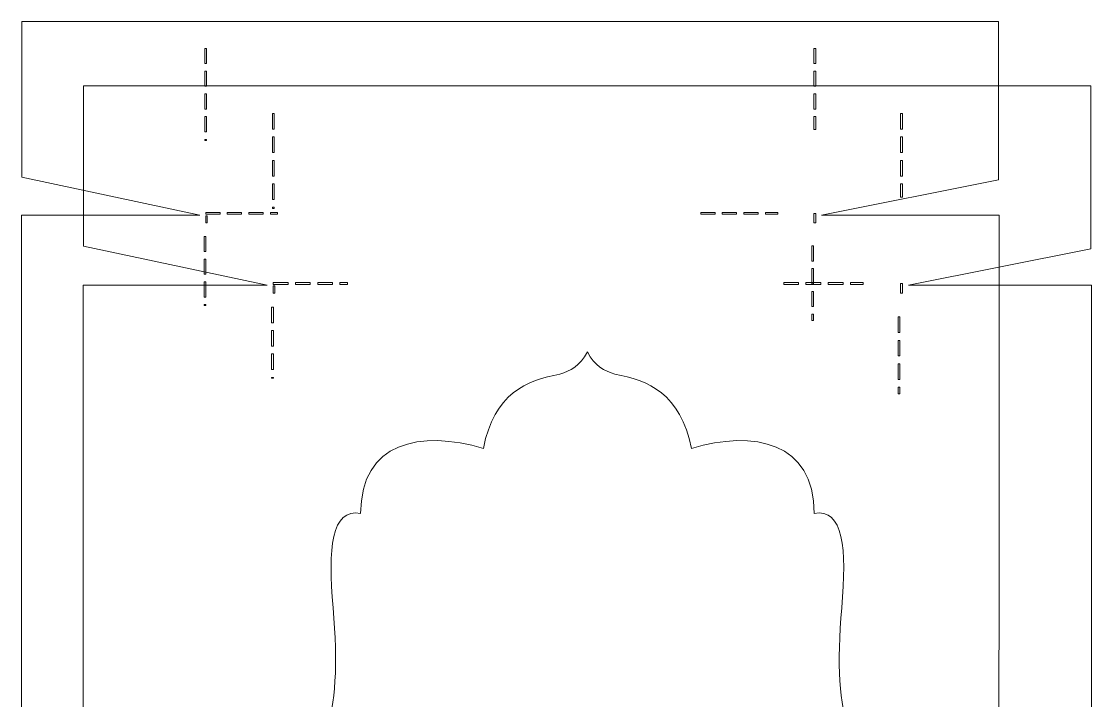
# Model space of a CAD drawing. Header units: centimetres. Extents: x -11.4 to 11.4, y -13.5 to 13.5.
# Drawn here: x 0.08 to 9.73, y -7.16 to -1.03 of the extents above; entities that cross this region are included whole.
import ezdxf

# ---------------------------------------------------------------- set-up
doc = ezdxf.new("R2010")
doc.units = ezdxf.units.CM
doc.header["$MEASUREMENT"] = 0
doc.layers.add('Layer 1', color=7, linetype='Continuous')

msp = doc.modelspace()

# ---------------------------------------------------------------- linework, layer by layer
at = {"layer": 'Layer 1', "color": 54, "lineweight": 18}
for points, knots in [([(0.08164, -1.02599), (0.08164, -1.02599), (0.08164, -2.43111), (0.08164, -2.43111), (0.08164, -2.43111), (0.08164, -2.43111), (1.68982, -2.7741), (1.68982, -2.7741), (1.68982, -2.7741), (1.68982, -2.7741), (0.07911, -2.77517), (0.07911, -2.77517), (0.07911, -2.77517), (0.07911, -2.77517), (0.07911, -10.62426), (0.07911, -10.62426), (0.07911, -10.62426), (0.07911, -10.62426), (1.68476, -10.62426), (1.68476, -10.62426), (1.68476, -10.62426), (1.68476, -10.62426), (0.08164, -10.96618), (0.08164, -10.96618), (0.08164, -10.96618), (0.08164, -10.96618), (0.08164, -12.3713), (0.08164, -12.3713), (0.08164, -12.3713), (0.08164, -12.3713), (8.89397, -12.3713), (8.89397, -12.3713), (8.89397, -12.3713), (8.89397, -12.3713), (8.89498, -10.9421), (8.89498, -10.9421), (8.89498, -10.9421), (8.89498, -10.9421), (7.30958, -10.62426), (7.30958, -10.62426), (7.30958, -10.62426), (7.30958, -10.62426), (8.89903, -10.62426), (8.89903, -10.62426), (8.89903, -10.62426), (8.89903, -10.62426), (8.90207, -2.77409), (8.90207, -2.77409), (8.90207, -2.77409), (8.90207, -2.77409), (7.29896, -2.77516), (7.29896, -2.77516), (7.29896, -2.77516), (7.29896, -2.77516), (8.89499, -2.45572), (8.89499, -2.45572), (8.89499, -2.45572), (8.89499, -2.45572), (8.89398, -1.02598), (8.89398, -1.02598), (8.89398, -1.02598), (8.89398, -1.02598), (0.08165, -1.02598), (0.08165, -1.02598), (0.08165, -1.02598), (0.08165, -1.02598), (0.08164, -1.02599), (0.08164, -1.02599)], [0, 0, 0, 0, 0.0555556, 0.0555556, 0.0555556, 0.0555556, 0.1111111, 0.1111111, 0.1111111, 0.1111111, 0.1666667, 0.1666667, 0.1666667, 0.1666667, 0.2222222, 0.2222222, 0.2222222, 0.2222222, 0.2777778, 0.2777778, 0.2777778, 0.2777778, 0.3333333, 0.3333333, 0.3333333, 0.3333333, 0.3888889, 0.3888889, 0.3888889, 0.3888889, 0.4444444, 0.4444444, 0.4444444, 0.4444444, 0.5, 0.5, 0.5, 0.5, 0.5555556, 0.5555556, 0.5555556, 0.5555556, 0.6111111, 0.6111111, 0.6111111, 0.6111111, 0.6666667, 0.6666667, 0.6666667, 0.6666667, 0.7222222, 0.7222222, 0.7222222, 0.7222222, 0.7777778, 0.7777778, 0.7777778, 0.7777778, 0.8333333, 0.8333333, 0.8333333, 0.8333333, 0.8888889, 0.8888889, 0.8888889, 0.8888889, 1, 1, 1, 1]), ([(1.73436, -1.26945), (1.73436, -1.26945), (1.75056, -1.26945), (1.75056, -1.26945), (1.75056, -1.26945), (1.75056, -1.26945), (1.75056, -1.40643), (1.75056, -1.40643), (1.75056, -1.40643), (1.75056, -1.40643), (1.73436, -1.40643), (1.73436, -1.40643), (1.73436, -1.40643), (1.73436, -1.40643), (1.73436, -1.26945), (1.73436, -1.26945)], [0, 0, 0, 0, 0.2, 0.2, 0.2, 0.2, 0.4, 0.4, 0.4, 0.4, 0.6, 0.6, 0.6, 0.6, 1, 1, 1, 1]), ([(7.23011, -1.26945), (7.23011, -1.26945), (7.24631, -1.26945), (7.24631, -1.26945), (7.24631, -1.26945), (7.24631, -1.26945), (7.24631, -1.40643), (7.24631, -1.40643), (7.24631, -1.40643), (7.24631, -1.40643), (7.23011, -1.40643), (7.23011, -1.40643), (7.23011, -1.40643), (7.23011, -1.40643), (7.23011, -1.26945), (7.23011, -1.26945)], [0, 0, 0, 0, 0.2, 0.2, 0.2, 0.2, 0.4, 0.4, 0.4, 0.4, 0.6, 0.6, 0.6, 0.6, 1, 1, 1, 1]), ([(1.73436, -1.47492), (1.73436, -1.47492), (1.75056, -1.47492), (1.75056, -1.47492), (1.75056, -1.47492), (1.75056, -1.47492), (1.75056, -1.6119), (1.75056, -1.6119), (1.75056, -1.6119), (1.75056, -1.6119), (1.73436, -1.6119), (1.73436, -1.6119), (1.73436, -1.6119), (1.73436, -1.6119), (1.73436, -1.47492), (1.73436, -1.47492)], [0, 0, 0, 0, 0.2, 0.2, 0.2, 0.2, 0.4, 0.4, 0.4, 0.4, 0.6, 0.6, 0.6, 0.6, 1, 1, 1, 1]), ([(7.23011, -1.47492), (7.23011, -1.47492), (7.24631, -1.47492), (7.24631, -1.47492), (7.24631, -1.47492), (7.24631, -1.47492), (7.24631, -1.6119), (7.24631, -1.6119), (7.24631, -1.6119), (7.24631, -1.6119), (7.23011, -1.6119), (7.23011, -1.6119), (7.23011, -1.6119), (7.23011, -1.6119), (7.23011, -1.47492), (7.23011, -1.47492)], [0, 0, 0, 0, 0.2, 0.2, 0.2, 0.2, 0.4, 0.4, 0.4, 0.4, 0.6, 0.6, 0.6, 0.6, 1, 1, 1, 1]), ([(1.73436, -1.68039), (1.73436, -1.68039), (1.75056, -1.68039), (1.75056, -1.68039), (1.75056, -1.68039), (1.75056, -1.68039), (1.75056, -1.81737), (1.75056, -1.81737), (1.75056, -1.81737), (1.75056, -1.81737), (1.73436, -1.81737), (1.73436, -1.81737), (1.73436, -1.81737), (1.73436, -1.81737), (1.73436, -1.68039), (1.73436, -1.68039)], [0, 0, 0, 0, 0.2, 0.2, 0.2, 0.2, 0.4, 0.4, 0.4, 0.4, 0.6, 0.6, 0.6, 0.6, 1, 1, 1, 1]), ([(7.23011, -1.68039), (7.23011, -1.68039), (7.24631, -1.68039), (7.24631, -1.68039), (7.24631, -1.68039), (7.24631, -1.68039), (7.24631, -1.81737), (7.24631, -1.81737), (7.24631, -1.81737), (7.24631, -1.81737), (7.23011, -1.81737), (7.23011, -1.81737), (7.23011, -1.81737), (7.23011, -1.81737), (7.23011, -1.68039), (7.23011, -1.68039)], [0, 0, 0, 0, 0.2, 0.2, 0.2, 0.2, 0.4, 0.4, 0.4, 0.4, 0.6, 0.6, 0.6, 0.6, 1, 1, 1, 1]), ([(1.73436, -1.88586), (1.73436, -1.88586), (1.75056, -1.88586), (1.75056, -1.88586), (1.75056, -1.88586), (1.75056, -1.88586), (1.75056, -2.02284), (1.75056, -2.02284), (1.75056, -2.02284), (1.75056, -2.02284), (1.73436, -2.02284), (1.73436, -2.02284), (1.73436, -2.02284), (1.73436, -2.02284), (1.73436, -1.88586), (1.73436, -1.88586)], [0, 0, 0, 0, 0.2, 0.2, 0.2, 0.2, 0.4, 0.4, 0.4, 0.4, 0.6, 0.6, 0.6, 0.6, 1, 1, 1, 1]), ([(7.23011, -1.88586), (7.23011, -1.88586), (7.24631, -1.88586), (7.24631, -1.88586), (7.24631, -1.88586), (7.24631, -1.88586), (7.24631, -2.00304), (7.24631, -2.00304), (7.24631, -2.00304), (7.24631, -2.00304), (7.23011, -2.00304), (7.23011, -2.00304), (7.23011, -2.00304), (7.23011, -2.00304), (7.23011, -1.88586), (7.23011, -1.88586)], [0, 0, 0, 0, 0.2, 0.2, 0.2, 0.2, 0.4, 0.4, 0.4, 0.4, 0.6, 0.6, 0.6, 0.6, 1, 1, 1, 1]), ([(1.73436, -2.09134), (1.73436, -2.09134), (1.75056, -2.09134), (1.75056, -2.09134), (1.75056, -2.09134), (1.75056, -2.09134), (1.75056, -2.10097), (1.75056, -2.10097), (1.75056, -2.10097), (1.75056, -2.10097), (1.73436, -2.10097), (1.73436, -2.10097), (1.73436, -2.10097), (1.73436, -2.10097), (1.73436, -2.09134), (1.73436, -2.09134)], [0, 0, 0, 0, 0.2, 0.2, 0.2, 0.2, 0.4, 0.4, 0.4, 0.4, 0.6, 0.6, 0.6, 0.6, 1, 1, 1, 1]), ([(1.74246, -2.75002), (1.74246, -2.75002), (1.87205, -2.75002), (1.87205, -2.75002), (1.87205, -2.75002), (1.87205, -2.75002), (1.87205, -2.76713), (1.87205, -2.76713), (1.87205, -2.76713), (1.87205, -2.76713), (1.74246, -2.76713), (1.74246, -2.76713), (1.74246, -2.76713), (1.74246, -2.76713), (1.74246, -2.75002), (1.74246, -2.75002)], [0, 0, 0, 0, 0.2, 0.2, 0.2, 0.2, 0.4, 0.4, 0.4, 0.4, 0.6, 0.6, 0.6, 0.6, 1, 1, 1, 1]), ([(1.74246, -2.78052), (1.74246, -2.78052), (1.75512, -2.78052), (1.75512, -2.78052), (1.75512, -2.78052), (1.75512, -2.78052), (1.75512, -2.84526), (1.75512, -2.84526), (1.75512, -2.84526), (1.75512, -2.84526), (1.74246, -2.84526), (1.74246, -2.84526), (1.74246, -2.84526), (1.74246, -2.84526), (1.74246, -2.78052), (1.74246, -2.78052)], [0, 0, 0, 0, 0.2, 0.2, 0.2, 0.2, 0.4, 0.4, 0.4, 0.4, 0.6, 0.6, 0.6, 0.6, 1, 1, 1, 1]), ([(1.93684, -2.75002), (1.93684, -2.75002), (2.06642, -2.75002), (2.06642, -2.75002), (2.06642, -2.75002), (2.06642, -2.75002), (2.06642, -2.76713), (2.06642, -2.76713), (2.06642, -2.76713), (2.06642, -2.76713), (1.93684, -2.76713), (1.93684, -2.76713), (1.93684, -2.76713), (1.93684, -2.76713), (1.93684, -2.75002), (1.93684, -2.75002)], [0, 0, 0, 0, 0.2, 0.2, 0.2, 0.2, 0.4, 0.4, 0.4, 0.4, 0.6, 0.6, 0.6, 0.6, 1, 1, 1, 1]), ([(2.13122, -2.75002), (2.13122, -2.75002), (2.2608, -2.75002), (2.2608, -2.75002), (2.2608, -2.75002), (2.2608, -2.75002), (2.2608, -2.76713), (2.2608, -2.76713), (2.2608, -2.76713), (2.2608, -2.76713), (2.13122, -2.76713), (2.13122, -2.76713), (2.13122, -2.76713), (2.13122, -2.76713), (2.13122, -2.75002), (2.13122, -2.75002)], [0, 0, 0, 0, 0.2, 0.2, 0.2, 0.2, 0.4, 0.4, 0.4, 0.4, 0.6, 0.6, 0.6, 0.6, 1, 1, 1, 1]), ([(2.3256, -2.75002), (2.3256, -2.75002), (2.39039, -2.75002), (2.39039, -2.75002), (2.39039, -2.75002), (2.39039, -2.75002), (2.39039, -2.76713), (2.39039, -2.76713), (2.39039, -2.76713), (2.39039, -2.76713), (2.3256, -2.76713), (2.3256, -2.76713), (2.3256, -2.76713), (2.3256, -2.76713), (2.3256, -2.75002), (2.3256, -2.75002)], [0, 0, 0, 0, 0.2, 0.2, 0.2, 0.2, 0.4, 0.4, 0.4, 0.4, 0.6, 0.6, 0.6, 0.6, 1, 1, 1, 1]), ([(6.20861, -2.75002), (6.20861, -2.75002), (6.33819, -2.75002), (6.33819, -2.75002), (6.33819, -2.75002), (6.33819, -2.75002), (6.33819, -2.76713), (6.33819, -2.76713), (6.33819, -2.76713), (6.33819, -2.76713), (6.20861, -2.76713), (6.20861, -2.76713), (6.20861, -2.76713), (6.20861, -2.76713), (6.20861, -2.75002), (6.20861, -2.75002)], [0, 0, 0, 0, 0.2, 0.2, 0.2, 0.2, 0.4, 0.4, 0.4, 0.4, 0.6, 0.6, 0.6, 0.6, 1, 1, 1, 1]), ([(6.40299, -2.75002), (6.40299, -2.75002), (6.53258, -2.75002), (6.53258, -2.75002), (6.53258, -2.75002), (6.53258, -2.75002), (6.53258, -2.76713), (6.53258, -2.76713), (6.53258, -2.76713), (6.53258, -2.76713), (6.40299, -2.76713), (6.40299, -2.76713), (6.40299, -2.76713), (6.40299, -2.76713), (6.40299, -2.75002), (6.40299, -2.75002)], [0, 0, 0, 0, 0.2, 0.2, 0.2, 0.2, 0.4, 0.4, 0.4, 0.4, 0.6, 0.6, 0.6, 0.6, 1, 1, 1, 1]), ([(6.59737, -2.75002), (6.59737, -2.75002), (6.72695, -2.75002), (6.72695, -2.75002), (6.72695, -2.75002), (6.72695, -2.75002), (6.72695, -2.76713), (6.72695, -2.76713), (6.72695, -2.76713), (6.72695, -2.76713), (6.59737, -2.76713), (6.59737, -2.76713), (6.59737, -2.76713), (6.59737, -2.76713), (6.59737, -2.75002), (6.59737, -2.75002)], [0, 0, 0, 0, 0.2, 0.2, 0.2, 0.2, 0.4, 0.4, 0.4, 0.4, 0.6, 0.6, 0.6, 0.6, 1, 1, 1, 1]), ([(6.79175, -2.75002), (6.79175, -2.75002), (6.90311, -2.75002), (6.90311, -2.75002), (6.90311, -2.75002), (6.90311, -2.75002), (6.90311, -2.76713), (6.90311, -2.76713), (6.90311, -2.76713), (6.90311, -2.76713), (6.79175, -2.76713), (6.79175, -2.76713), (6.79175, -2.76713), (6.79175, -2.76713), (6.79175, -2.75002), (6.79175, -2.75002)], [0, 0, 0, 0, 0.2, 0.2, 0.2, 0.2, 0.4, 0.4, 0.4, 0.4, 0.6, 0.6, 0.6, 0.6, 1, 1, 1, 1]), ([(7.23011, -2.75858), (7.23011, -2.75858), (7.24631, -2.75858), (7.24631, -2.75858), (7.24631, -2.75858), (7.24631, -2.75858), (7.24631, -2.84526), (7.24631, -2.84526), (7.24631, -2.84526), (7.24631, -2.84526), (7.23011, -2.84526), (7.23011, -2.84526), (7.23011, -2.84526), (7.23011, -2.84526), (7.23011, -2.75858), (7.23011, -2.75858)], [0, 0, 0, 0, 0.2, 0.2, 0.2, 0.2, 0.4, 0.4, 0.4, 0.4, 0.6, 0.6, 0.6, 0.6, 1, 1, 1, 1]), ([(1.72779, -2.96619), (1.72779, -2.96619), (1.74398, -2.96619), (1.74398, -2.96619), (1.74398, -2.96619), (1.74398, -2.96619), (1.74398, -3.10317), (1.74398, -3.10317), (1.74398, -3.10317), (1.74398, -3.10317), (1.72779, -3.10317), (1.72779, -3.10317), (1.72779, -3.10317), (1.72779, -3.10317), (1.72779, -2.96619), (1.72779, -2.96619)], [0, 0, 0, 0, 0.2, 0.2, 0.2, 0.2, 0.4, 0.4, 0.4, 0.4, 0.6, 0.6, 0.6, 0.6, 1, 1, 1, 1]), ([(7.20936, -3.05234), (7.20936, -3.05234), (7.22556, -3.05234), (7.22556, -3.05234), (7.22556, -3.05234), (7.22556, -3.05234), (7.22556, -3.18932), (7.22556, -3.18932), (7.22556, -3.18932), (7.22556, -3.18932), (7.20936, -3.18932), (7.20936, -3.18932), (7.20936, -3.18932), (7.20936, -3.18932), (7.20936, -3.05234), (7.20936, -3.05234)], [0, 0, 0, 0, 0.2, 0.2, 0.2, 0.2, 0.4, 0.4, 0.4, 0.4, 0.6, 0.6, 0.6, 0.6, 1, 1, 1, 1]), ([(1.72779, -3.17166), (1.72779, -3.17166), (1.74398, -3.17166), (1.74398, -3.17166), (1.74398, -3.17166), (1.74398, -3.17166), (1.74398, -3.30864), (1.74398, -3.30864), (1.74398, -3.30864), (1.74398, -3.30864), (1.72779, -3.30864), (1.72779, -3.30864), (1.72779, -3.30864), (1.72779, -3.30864), (1.72779, -3.17166), (1.72779, -3.17166)], [0, 0, 0, 0, 0.2, 0.2, 0.2, 0.2, 0.4, 0.4, 0.4, 0.4, 0.6, 0.6, 0.6, 0.6, 1, 1, 1, 1]), ([(7.20936, -3.25781), (7.20936, -3.25781), (7.22556, -3.25781), (7.22556, -3.25781), (7.22556, -3.25781), (7.22556, -3.25781), (7.22556, -3.39479), (7.22556, -3.39479), (7.22556, -3.39479), (7.22556, -3.39479), (7.20936, -3.39479), (7.20936, -3.39479), (7.20936, -3.39479), (7.20936, -3.39479), (7.20936, -3.25781), (7.20936, -3.25781)], [0, 0, 0, 0, 0.2, 0.2, 0.2, 0.2, 0.4, 0.4, 0.4, 0.4, 0.6, 0.6, 0.6, 0.6, 1, 1, 1, 1]), ([(1.72779, -3.37713), (1.72779, -3.37713), (1.74398, -3.37713), (1.74398, -3.37713), (1.74398, -3.37713), (1.74398, -3.37713), (1.74398, -3.51411), (1.74398, -3.51411), (1.74398, -3.51411), (1.74398, -3.51411), (1.72779, -3.51411), (1.72779, -3.51411), (1.72779, -3.51411), (1.72779, -3.51411), (1.72779, -3.37713), (1.72779, -3.37713)], [0, 0, 0, 0, 0.2, 0.2, 0.2, 0.2, 0.4, 0.4, 0.4, 0.4, 0.6, 0.6, 0.6, 0.6, 1, 1, 1, 1]), ([(7.20936, -3.46328), (7.20936, -3.46328), (7.22556, -3.46328), (7.22556, -3.46328), (7.22556, -3.46328), (7.22556, -3.46328), (7.22556, -3.60026), (7.22556, -3.60026), (7.22556, -3.60026), (7.22556, -3.60026), (7.20936, -3.60026), (7.20936, -3.60026), (7.20936, -3.60026), (7.20936, -3.60026), (7.20936, -3.46328), (7.20936, -3.46328)], [0, 0, 0, 0, 0.2, 0.2, 0.2, 0.2, 0.4, 0.4, 0.4, 0.4, 0.6, 0.6, 0.6, 0.6, 1, 1, 1, 1]), ([(1.72779, -3.5826), (1.72779, -3.5826), (1.74398, -3.5826), (1.74398, -3.5826), (1.74398, -3.5826), (1.74398, -3.5826), (1.74398, -3.58902), (1.74398, -3.58902), (1.74398, -3.58902), (1.74398, -3.58902), (1.72779, -3.58902), (1.72779, -3.58902), (1.72779, -3.58902), (1.72779, -3.58902), (1.72779, -3.5826), (1.72779, -3.5826)], [0, 0, 0, 0, 0.2, 0.2, 0.2, 0.2, 0.4, 0.4, 0.4, 0.4, 0.6, 0.6, 0.6, 0.6, 1, 1, 1, 1]), ([(7.20936, -3.66875), (7.20936, -3.66875), (7.22556, -3.66875), (7.22556, -3.66875), (7.22556, -3.66875), (7.22556, -3.66875), (7.22556, -3.72708), (7.22556, -3.72708), (7.22556, -3.72708), (7.22556, -3.72708), (7.20936, -3.72708), (7.20936, -3.72708), (7.20936, -3.72708), (7.20936, -3.72708), (7.20936, -3.66875), (7.20936, -3.66875)], [0, 0, 0, 0, 0.2, 0.2, 0.2, 0.2, 0.4, 0.4, 0.4, 0.4, 0.6, 0.6, 0.6, 0.6, 1, 1, 1, 1])]:
    msp.add_open_spline(points, degree=3, knots=knots, dxfattribs=at)
at = {"layer": 'Layer 1', "color": 42, "lineweight": 15}
for points, knots in [([(0.63854, -1.60677), (0.63854, -1.60677), (0.63854, -3.05349), (0.63854, -3.05349), (0.63854, -3.05349), (0.63854, -3.05349), (2.29747, -3.40675), (2.29747, -3.40675), (2.29747, -3.40675), (2.29747, -3.40675), (0.636, -3.40802), (0.636, -3.40802), (0.636, -3.40802), (0.636, -3.40802), (0.636, -11.48853), (0.636, -11.48853), (0.636, -11.48853), (0.636, -11.48853), (2.29238, -11.48853), (2.29238, -11.48853), (2.29238, -11.48853), (2.29238, -11.48853), (0.63854, -11.84052), (0.63854, -11.84052), (0.63854, -11.84052), (0.63854, -11.84052), (0.63854, -13.28724), (0.63854, -13.28724), (0.63854, -13.28724), (0.63854, -13.28724), (9.72673, -13.28724), (9.72673, -13.28724), (9.72673, -13.28724), (9.72673, -13.28724), (9.728, -11.81574), (9.728, -11.81574), (9.728, -11.81574), (9.728, -11.81574), (8.09258, -11.48853), (8.09258, -11.48853), (8.09258, -11.48853), (8.09258, -11.48853), (9.73181, -11.48853), (9.73181, -11.48853), (9.73181, -11.48853), (9.73181, -11.48853), (9.73499, -3.40675), (9.73499, -3.40675), (9.73499, -3.40675), (9.73499, -3.40675), (8.08178, -3.40802), (8.08178, -3.40802), (8.08178, -3.40802), (8.08178, -3.40802), (9.728, -3.0789), (9.728, -3.0789), (9.728, -3.0789), (9.728, -3.0789), (9.72673, -1.60677), (9.72673, -1.60677), (9.72673, -1.60677), (9.72673, -1.60677), (0.63854, -1.60677), (0.63854, -1.60677)], [0, 0, 0, 0, 0.0588235, 0.0588235, 0.0588235, 0.0588235, 0.1176471, 0.1176471, 0.1176471, 0.1176471, 0.1764706, 0.1764706, 0.1764706, 0.1764706, 0.2352941, 0.2352941, 0.2352941, 0.2352941, 0.2941176, 0.2941176, 0.2941176, 0.2941176, 0.3529412, 0.3529412, 0.3529412, 0.3529412, 0.4117647, 0.4117647, 0.4117647, 0.4117647, 0.4705882, 0.4705882, 0.4705882, 0.4705882, 0.5294118, 0.5294118, 0.5294118, 0.5294118, 0.5882353, 0.5882353, 0.5882353, 0.5882353, 0.6470588, 0.6470588, 0.6470588, 0.6470588, 0.7058824, 0.7058824, 0.7058824, 0.7058824, 0.7647059, 0.7647059, 0.7647059, 0.7647059, 0.8235294, 0.8235294, 0.8235294, 0.8235294, 0.8823529, 0.8823529, 0.8823529, 0.8823529, 1, 1, 1, 1]), ([(2.34321, -1.85774), (2.34321, -1.85774), (2.35973, -1.85774), (2.35973, -1.85774), (2.35973, -1.85774), (2.35973, -1.85774), (2.35973, -1.99879), (2.35973, -1.99879), (2.35973, -1.99879), (2.35973, -1.99879), (2.34321, -1.99879), (2.34321, -1.99879), (2.34321, -1.99879), (2.34321, -1.99879), (2.34321, -1.85774), (2.34321, -1.85774)], [0, 0, 0, 0, 0.2, 0.2, 0.2, 0.2, 0.4, 0.4, 0.4, 0.4, 0.6, 0.6, 0.6, 0.6, 1, 1, 1, 1]), ([(8.01062, -1.85774), (8.01062, -1.85774), (8.02778, -1.85774), (8.02778, -1.85774), (8.02778, -1.85774), (8.02778, -1.85774), (8.02778, -1.99879), (8.02778, -1.99879), (8.02778, -1.99879), (8.02778, -1.99879), (8.01062, -1.99879), (8.01062, -1.99879), (8.01062, -1.99879), (8.01062, -1.99879), (8.01062, -1.85774), (8.01062, -1.85774)], [0, 0, 0, 0, 0.2, 0.2, 0.2, 0.2, 0.4, 0.4, 0.4, 0.4, 0.6, 0.6, 0.6, 0.6, 1, 1, 1, 1]), ([(2.34321, -2.06931), (2.34321, -2.06931), (2.35973, -2.06931), (2.35973, -2.06931), (2.35973, -2.06931), (2.35973, -2.06931), (2.35973, -2.21036), (2.35973, -2.21036), (2.35973, -2.21036), (2.35973, -2.21036), (2.34321, -2.21036), (2.34321, -2.21036), (2.34321, -2.21036), (2.34321, -2.21036), (2.34321, -2.06931), (2.34321, -2.06931)], [0, 0, 0, 0, 0.2, 0.2, 0.2, 0.2, 0.4, 0.4, 0.4, 0.4, 0.6, 0.6, 0.6, 0.6, 1, 1, 1, 1]), ([(8.01062, -2.06931), (8.01062, -2.06931), (8.02778, -2.06931), (8.02778, -2.06931), (8.02778, -2.06931), (8.02778, -2.06931), (8.02778, -2.21036), (8.02778, -2.21036), (8.02778, -2.21036), (8.02778, -2.21036), (8.01062, -2.21036), (8.01062, -2.21036), (8.01062, -2.21036), (8.01062, -2.21036), (8.01062, -2.06931), (8.01062, -2.06931)], [0, 0, 0, 0, 0.2, 0.2, 0.2, 0.2, 0.4, 0.4, 0.4, 0.4, 0.6, 0.6, 0.6, 0.6, 1, 1, 1, 1]), ([(2.34321, -2.28089), (2.34321, -2.28089), (2.35973, -2.28089), (2.35973, -2.28089), (2.35973, -2.28089), (2.35973, -2.28089), (2.35973, -2.42194), (2.35973, -2.42194), (2.35973, -2.42194), (2.35973, -2.42194), (2.34321, -2.42194), (2.34321, -2.42194), (2.34321, -2.42194), (2.34321, -2.42194), (2.34321, -2.28089), (2.34321, -2.28089)], [0, 0, 0, 0, 0.2, 0.2, 0.2, 0.2, 0.4, 0.4, 0.4, 0.4, 0.6, 0.6, 0.6, 0.6, 1, 1, 1, 1]), ([(8.01062, -2.28089), (8.01062, -2.28089), (8.02778, -2.28089), (8.02778, -2.28089), (8.02778, -2.28089), (8.02778, -2.28089), (8.02778, -2.42194), (8.02778, -2.42194), (8.02778, -2.42194), (8.02778, -2.42194), (8.01062, -2.42194), (8.01062, -2.42194), (8.01062, -2.42194), (8.01062, -2.42194), (8.01062, -2.28089), (8.01062, -2.28089)], [0, 0, 0, 0, 0.2, 0.2, 0.2, 0.2, 0.4, 0.4, 0.4, 0.4, 0.6, 0.6, 0.6, 0.6, 1, 1, 1, 1]), ([(2.34321, -2.49246), (2.34321, -2.49246), (2.35973, -2.49246), (2.35973, -2.49246), (2.35973, -2.49246), (2.35973, -2.49246), (2.35973, -2.63351), (2.35973, -2.63351), (2.35973, -2.63351), (2.35973, -2.63351), (2.34321, -2.63351), (2.34321, -2.63351), (2.34321, -2.63351), (2.34321, -2.63351), (2.34321, -2.49246), (2.34321, -2.49246)], [0, 0, 0, 0, 0.2, 0.2, 0.2, 0.2, 0.4, 0.4, 0.4, 0.4, 0.6, 0.6, 0.6, 0.6, 1, 1, 1, 1]), ([(8.01062, -2.49246), (8.01062, -2.49246), (8.02778, -2.49246), (8.02778, -2.49246), (8.02778, -2.49246), (8.02778, -2.49246), (8.02778, -2.61318), (8.02778, -2.61318), (8.02778, -2.61318), (8.02778, -2.61318), (8.01062, -2.61318), (8.01062, -2.61318), (8.01062, -2.61318), (8.01062, -2.61318), (8.01062, -2.49246), (8.01062, -2.49246)], [0, 0, 0, 0, 0.2, 0.2, 0.2, 0.2, 0.4, 0.4, 0.4, 0.4, 0.6, 0.6, 0.6, 0.6, 1, 1, 1, 1]), ([(2.34321, -2.70404), (2.34321, -2.70404), (2.35973, -2.70404), (2.35973, -2.70404), (2.35973, -2.70404), (2.35973, -2.70404), (2.35973, -2.71357), (2.35973, -2.71357), (2.35973, -2.71357), (2.35973, -2.71357), (2.34321, -2.71357), (2.34321, -2.71357), (2.34321, -2.71357), (2.34321, -2.71357), (2.34321, -2.70404), (2.34321, -2.70404)], [0, 0, 0, 0, 0.2, 0.2, 0.2, 0.2, 0.4, 0.4, 0.4, 0.4, 0.6, 0.6, 0.6, 0.6, 1, 1, 1, 1]), ([(2.35147, -3.38197), (2.35147, -3.38197), (2.48553, -3.38197), (2.48553, -3.38197), (2.48553, -3.38197), (2.48553, -3.38197), (2.48553, -3.39976), (2.48553, -3.39976), (2.48553, -3.39976), (2.48553, -3.39976), (2.35147, -3.39976), (2.35147, -3.39976), (2.35147, -3.39976), (2.35147, -3.39976), (2.35147, -3.38197), (2.35147, -3.38197)], [0, 0, 0, 0, 0.2, 0.2, 0.2, 0.2, 0.4, 0.4, 0.4, 0.4, 0.6, 0.6, 0.6, 0.6, 1, 1, 1, 1]), ([(2.35147, -3.4131), (2.35147, -3.4131), (2.36481, -3.4131), (2.36481, -3.4131), (2.36481, -3.4131), (2.36481, -3.4131), (2.36481, -3.47981), (2.36481, -3.47981), (2.36481, -3.47981), (2.36481, -3.47981), (2.35147, -3.47981), (2.35147, -3.47981), (2.35147, -3.47981), (2.35147, -3.47981), (2.35147, -3.4131), (2.35147, -3.4131)], [0, 0, 0, 0, 0.2, 0.2, 0.2, 0.2, 0.4, 0.4, 0.4, 0.4, 0.6, 0.6, 0.6, 0.6, 1, 1, 1, 1]), ([(2.55224, -3.38197), (2.55224, -3.38197), (2.68567, -3.38197), (2.68567, -3.38197), (2.68567, -3.38197), (2.68567, -3.38197), (2.68567, -3.39976), (2.68567, -3.39976), (2.68567, -3.39976), (2.68567, -3.39976), (2.55224, -3.39976), (2.55224, -3.39976), (2.55224, -3.39976), (2.55224, -3.39976), (2.55224, -3.38197), (2.55224, -3.38197)], [0, 0, 0, 0, 0.2, 0.2, 0.2, 0.2, 0.4, 0.4, 0.4, 0.4, 0.6, 0.6, 0.6, 0.6, 1, 1, 1, 1]), ([(2.75238, -3.38197), (2.75238, -3.38197), (2.88644, -3.38197), (2.88644, -3.38197), (2.88644, -3.38197), (2.88644, -3.38197), (2.88644, -3.39976), (2.88644, -3.39976), (2.88644, -3.39976), (2.88644, -3.39976), (2.75238, -3.39976), (2.75238, -3.39976), (2.75238, -3.39976), (2.75238, -3.39976), (2.75238, -3.38197), (2.75238, -3.38197)], [0, 0, 0, 0, 0.2, 0.2, 0.2, 0.2, 0.4, 0.4, 0.4, 0.4, 0.6, 0.6, 0.6, 0.6, 1, 1, 1, 1]), ([(2.95316, -3.38197), (2.95316, -3.38197), (3.01987, -3.38197), (3.01987, -3.38197), (3.01987, -3.38197), (3.01987, -3.38197), (3.01987, -3.39976), (3.01987, -3.39976), (3.01987, -3.39976), (3.01987, -3.39976), (2.95316, -3.39976), (2.95316, -3.39976), (2.95316, -3.39976), (2.95316, -3.39976), (2.95316, -3.38197), (2.95316, -3.38197)], [0, 0, 0, 0, 0.2, 0.2, 0.2, 0.2, 0.4, 0.4, 0.4, 0.4, 0.6, 0.6, 0.6, 0.6, 1, 1, 1, 1]), ([(6.95719, -3.38197), (6.95719, -3.38197), (7.09125, -3.38197), (7.09125, -3.38197), (7.09125, -3.38197), (7.09125, -3.38197), (7.09125, -3.39976), (7.09125, -3.39976), (7.09125, -3.39976), (7.09125, -3.39976), (6.95719, -3.39976), (6.95719, -3.39976), (6.95719, -3.39976), (6.95719, -3.39976), (6.95719, -3.38197), (6.95719, -3.38197)], [0, 0, 0, 0, 0.2, 0.2, 0.2, 0.2, 0.4, 0.4, 0.4, 0.4, 0.6, 0.6, 0.6, 0.6, 1, 1, 1, 1]), ([(7.15797, -3.38197), (7.15797, -3.38197), (7.2914, -3.38197), (7.2914, -3.38197), (7.2914, -3.38197), (7.2914, -3.38197), (7.2914, -3.39976), (7.2914, -3.39976), (7.2914, -3.39976), (7.2914, -3.39976), (7.15797, -3.39976), (7.15797, -3.39976), (7.15797, -3.39976), (7.15797, -3.39976), (7.15797, -3.38197), (7.15797, -3.38197)], [0, 0, 0, 0, 0.2, 0.2, 0.2, 0.2, 0.4, 0.4, 0.4, 0.4, 0.6, 0.6, 0.6, 0.6, 1, 1, 1, 1]), ([(7.3581, -3.38197), (7.3581, -3.38197), (7.49216, -3.38197), (7.49216, -3.38197), (7.49216, -3.38197), (7.49216, -3.38197), (7.49216, -3.39976), (7.49216, -3.39976), (7.49216, -3.39976), (7.49216, -3.39976), (7.3581, -3.39976), (7.3581, -3.39976), (7.3581, -3.39976), (7.3581, -3.39976), (7.3581, -3.38197), (7.3581, -3.38197)], [0, 0, 0, 0, 0.2, 0.2, 0.2, 0.2, 0.4, 0.4, 0.4, 0.4, 0.6, 0.6, 0.6, 0.6, 1, 1, 1, 1]), ([(7.55888, -3.38197), (7.55888, -3.38197), (7.67388, -3.38197), (7.67388, -3.38197), (7.67388, -3.38197), (7.67388, -3.38197), (7.67388, -3.39976), (7.67388, -3.39976), (7.67388, -3.39976), (7.67388, -3.39976), (7.55888, -3.39976), (7.55888, -3.39976), (7.55888, -3.39976), (7.55888, -3.39976), (7.55888, -3.38197), (7.55888, -3.38197)], [0, 0, 0, 0, 0.2, 0.2, 0.2, 0.2, 0.4, 0.4, 0.4, 0.4, 0.6, 0.6, 0.6, 0.6, 1, 1, 1, 1]), ([(8.01062, -3.39086), (8.01062, -3.39086), (8.02778, -3.39086), (8.02778, -3.39086), (8.02778, -3.39086), (8.02778, -3.39086), (8.02778, -3.47981), (8.02778, -3.47981), (8.02778, -3.47981), (8.02778, -3.47981), (8.01062, -3.47981), (8.01062, -3.47981), (8.01062, -3.47981), (8.01062, -3.47981), (8.01062, -3.39086), (8.01062, -3.39086)], [0, 0, 0, 0, 0.2, 0.2, 0.2, 0.2, 0.4, 0.4, 0.4, 0.4, 0.6, 0.6, 0.6, 0.6, 1, 1, 1, 1]), ([(2.33622, -3.60434), (2.33622, -3.60434), (2.35338, -3.60434), (2.35338, -3.60434), (2.35338, -3.60434), (2.35338, -3.60434), (2.35338, -3.74539), (2.35338, -3.74539), (2.35338, -3.74539), (2.35338, -3.74539), (2.33622, -3.74539), (2.33622, -3.74539), (2.33622, -3.74539), (2.33622, -3.74539), (2.33622, -3.60434), (2.33622, -3.60434)], [0, 0, 0, 0, 0.2, 0.2, 0.2, 0.2, 0.4, 0.4, 0.4, 0.4, 0.6, 0.6, 0.6, 0.6, 1, 1, 1, 1]), ([(7.98965, -3.69329), (7.98965, -3.69329), (8.00617, -3.69329), (8.00617, -3.69329), (8.00617, -3.69329), (8.00617, -3.69329), (8.00617, -3.83434), (8.00617, -3.83434), (8.00617, -3.83434), (8.00617, -3.83434), (7.98965, -3.83434), (7.98965, -3.83434), (7.98965, -3.83434), (7.98965, -3.83434), (7.98965, -3.69329), (7.98965, -3.69329)], [0, 0, 0, 0, 0.2, 0.2, 0.2, 0.2, 0.4, 0.4, 0.4, 0.4, 0.6, 0.6, 0.6, 0.6, 1, 1, 1, 1]), ([(2.33622, -3.81592), (2.33622, -3.81592), (2.35338, -3.81592), (2.35338, -3.81592), (2.35338, -3.81592), (2.35338, -3.81592), (2.35338, -3.95697), (2.35338, -3.95697), (2.35338, -3.95697), (2.35338, -3.95697), (2.33622, -3.95697), (2.33622, -3.95697), (2.33622, -3.95697), (2.33622, -3.95697), (2.33622, -3.81592), (2.33622, -3.81592)], [0, 0, 0, 0, 0.2, 0.2, 0.2, 0.2, 0.4, 0.4, 0.4, 0.4, 0.6, 0.6, 0.6, 0.6, 1, 1, 1, 1]), ([(7.98965, -3.90487), (7.98965, -3.90487), (8.00617, -3.90487), (8.00617, -3.90487), (8.00617, -3.90487), (8.00617, -3.90487), (8.00617, -4.04592), (8.00617, -4.04592), (8.00617, -4.04592), (8.00617, -4.04592), (7.98965, -4.04592), (7.98965, -4.04592), (7.98965, -4.04592), (7.98965, -4.04592), (7.98965, -3.90487), (7.98965, -3.90487)], [0, 0, 0, 0, 0.2, 0.2, 0.2, 0.2, 0.4, 0.4, 0.4, 0.4, 0.6, 0.6, 0.6, 0.6, 1, 1, 1, 1]), ([(2.33622, -4.02749), (2.33622, -4.02749), (2.35338, -4.02749), (2.35338, -4.02749), (2.35338, -4.02749), (2.35338, -4.02749), (2.35338, -4.16854), (2.35338, -4.16854), (2.35338, -4.16854), (2.35338, -4.16854), (2.33622, -4.16854), (2.33622, -4.16854), (2.33622, -4.16854), (2.33622, -4.16854), (2.33622, -4.02749), (2.33622, -4.02749)], [0, 0, 0, 0, 0.2, 0.2, 0.2, 0.2, 0.4, 0.4, 0.4, 0.4, 0.6, 0.6, 0.6, 0.6, 1, 1, 1, 1]), ([(5.18581, -4.00907), (5.2498, -4.13757), (5.3406, -4.17882), (5.43423, -4.21111), (5.43423, -4.21111), (5.73161, -4.26052), (6.02734, -4.3871), (6.1236, -4.88014), (6.1236, -4.88014), (6.68969, -4.71228), (7.23103, -4.82224), (7.23103, -5.46658), (7.23103, -5.46658), (7.49717, -5.42014), (7.52855, -5.78236), (7.48009, -6.31923), (7.48009, -6.31923), (7.43589, -6.8247), (7.45723, -7.20622), (7.54807, -7.41967), (7.54807, -7.41967), (7.48881, -7.68811), (7.43128, -7.96068), (7.44578, -8.37271), (7.44578, -8.37271), (7.49587, -8.90262), (7.61469, -9.47555), (7.23103, -9.50937), (7.23103, -9.50937), (7.23103, -9.50937), (7.26026, -9.50937), (7.26026, -9.50937), (7.26026, -9.50937), (7.26026, -9.50937), (7.26026, -11.0857), (7.26026, -11.0857), (7.26026, -11.0857), (7.26026, -11.0857), (3.11072, -11.0857), (3.11072, -11.0857), (3.11072, -11.0857), (3.11072, -11.0857), (3.11072, -9.50937), (3.11072, -9.50937), (3.11072, -9.50937), (3.11072, -9.50937), (3.13995, -9.50937), (3.13995, -9.50937), (3.13995, -9.50937), (2.75629, -9.47555), (2.8751, -8.90262), (2.9252, -8.37271), (2.9252, -8.37271), (2.93969, -7.96068), (2.8828, -7.68811), (2.82354, -7.41967), (2.82354, -7.41967), (2.91439, -7.20622), (2.93573, -6.82469), (2.89152, -6.31923), (2.89152, -6.31923), (2.84306, -5.78236), (2.87381, -5.42014), (3.13994, -5.46658), (3.13994, -5.46658), (3.13994, -4.82224), (3.68128, -4.71228), (4.24737, -4.88014), (4.24737, -4.88014), (4.34363, -4.3871), (4.63999, -4.26052), (4.93737, -4.21111), (4.93737, -4.21111), (5.03101, -4.17882), (5.1218, -4.13756), (5.18579, -4.00907), (5.18579, -4.00907), (5.18579, -4.00907), (5.18581, -4.00907), (5.18581, -4.00907)], [0, 0, 0, 0, 0.047619, 0.047619, 0.047619, 0.047619, 0.0952381, 0.0952381, 0.0952381, 0.0952381, 0.1428571, 0.1428571, 0.1428571, 0.1428571, 0.1904762, 0.1904762, 0.1904762, 0.1904762, 0.2380952, 0.2380952, 0.2380952, 0.2380952, 0.2857143, 0.2857143, 0.2857143, 0.2857143, 0.3333333, 0.3333333, 0.3333333, 0.3333333, 0.3809524, 0.3809524, 0.3809524, 0.3809524, 0.4285714, 0.4285714, 0.4285714, 0.4285714, 0.4761905, 0.4761905, 0.4761905, 0.4761905, 0.5238095, 0.5238095, 0.5238095, 0.5238095, 0.5714286, 0.5714286, 0.5714286, 0.5714286, 0.6190476, 0.6190476, 0.6190476, 0.6190476, 0.6666667, 0.6666667, 0.6666667, 0.6666667, 0.7142857, 0.7142857, 0.7142857, 0.7142857, 0.7619048, 0.7619048, 0.7619048, 0.7619048, 0.8095238, 0.8095238, 0.8095238, 0.8095238, 0.8571429, 0.8571429, 0.8571429, 0.8571429, 0.9047619, 0.9047619, 0.9047619, 0.9047619, 1, 1, 1, 1]), ([(7.98965, -4.11644), (7.98965, -4.11644), (8.00617, -4.11644), (8.00617, -4.11644), (8.00617, -4.11644), (8.00617, -4.11644), (8.00617, -4.25749), (8.00617, -4.25749), (8.00617, -4.25749), (8.00617, -4.25749), (7.98965, -4.25749), (7.98965, -4.25749), (7.98965, -4.25749), (7.98965, -4.25749), (7.98965, -4.11644), (7.98965, -4.11644)], [0, 0, 0, 0, 0.2, 0.2, 0.2, 0.2, 0.4, 0.4, 0.4, 0.4, 0.6, 0.6, 0.6, 0.6, 1, 1, 1, 1]), ([(2.33622, -4.23907), (2.33622, -4.23907), (2.35338, -4.23907), (2.35338, -4.23907), (2.35338, -4.23907), (2.35338, -4.23907), (2.35338, -4.24606), (2.35338, -4.24606), (2.35338, -4.24606), (2.35338, -4.24606), (2.33622, -4.24606), (2.33622, -4.24606), (2.33622, -4.24606), (2.33622, -4.24606), (2.33622, -4.23907), (2.33622, -4.23907)], [0, 0, 0, 0, 0.2, 0.2, 0.2, 0.2, 0.4, 0.4, 0.4, 0.4, 0.6, 0.6, 0.6, 0.6, 1, 1, 1, 1]), ([(7.98965, -4.32802), (7.98965, -4.32802), (8.00617, -4.32802), (8.00617, -4.32802), (8.00617, -4.32802), (8.00617, -4.32802), (8.00617, -4.38774), (8.00617, -4.38774), (8.00617, -4.38774), (8.00617, -4.38774), (7.98965, -4.38774), (7.98965, -4.38774), (7.98965, -4.38774), (7.98965, -4.38774), (7.98965, -4.32802), (7.98965, -4.32802)], [0, 0, 0, 0, 0.2, 0.2, 0.2, 0.2, 0.4, 0.4, 0.4, 0.4, 0.6, 0.6, 0.6, 0.6, 1, 1, 1, 1])]:
    msp.add_open_spline(points, degree=3, knots=knots, dxfattribs=at)

doc.saveas('drawing.dxf')
